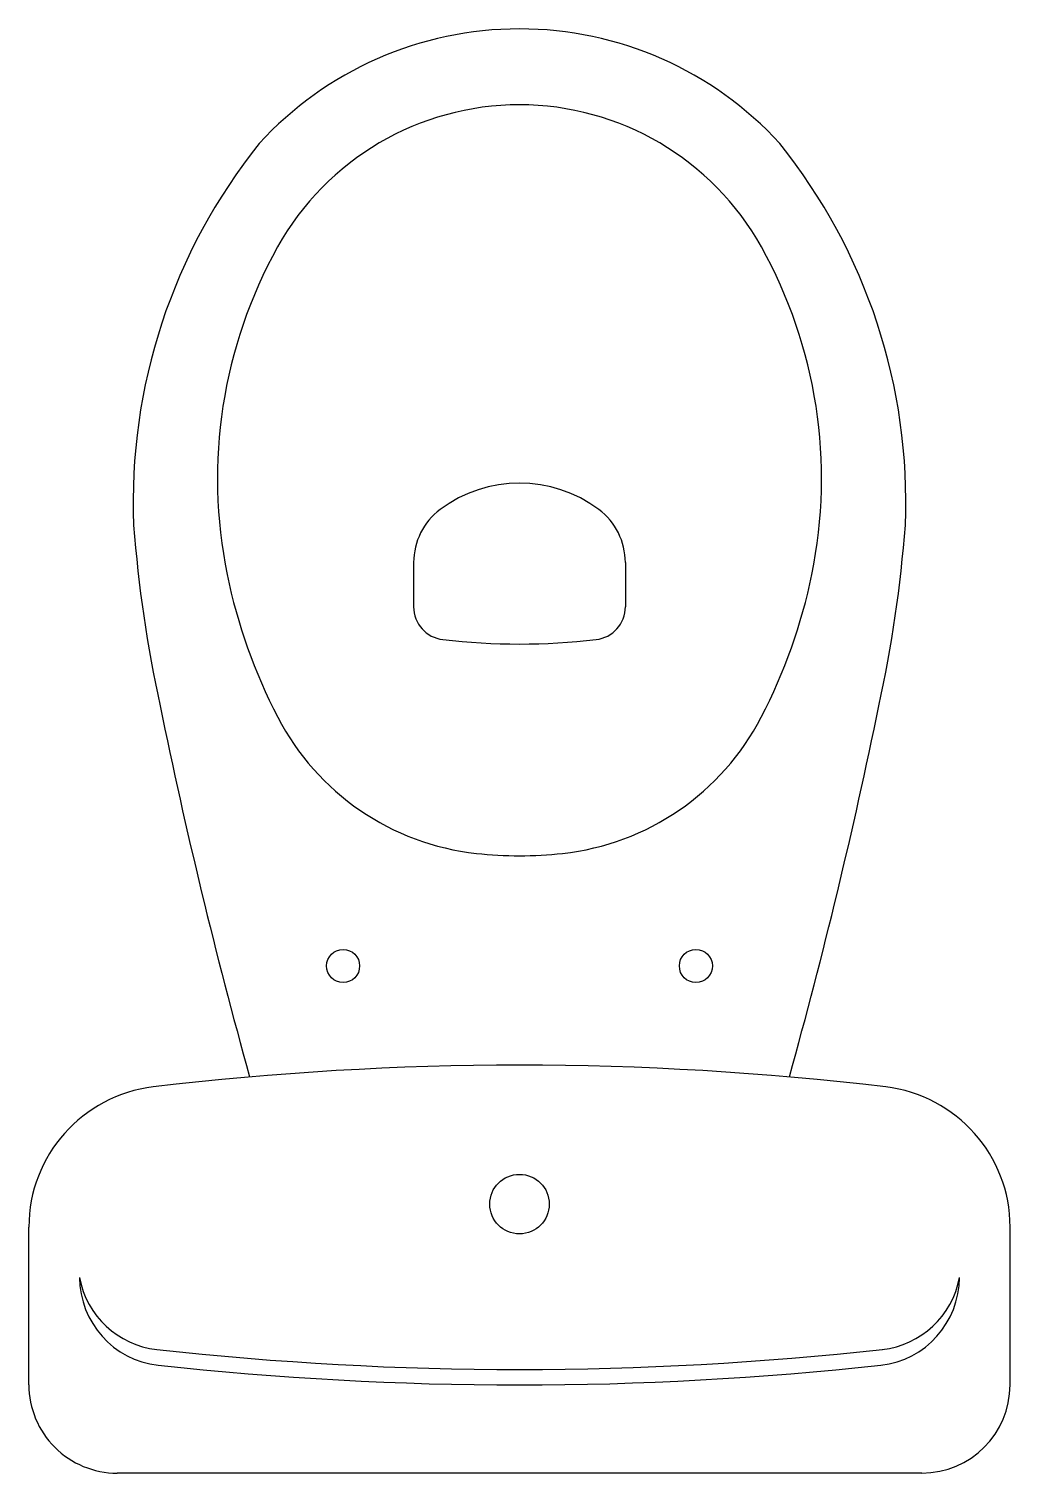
# Model space of a CAD drawing. Header units: metres. Extents: x -0.223 to 0.223, y 0 to 0.655.
import ezdxf

# ---------------------------------------------------------------- set-up
doc = ezdxf.new("R2010")
doc.units = ezdxf.units.M
doc.layers.add('Ceco.NET 32', color=7, linetype='Continuous')

# ---------------------------------------------------------------- blocks, each defined once
blk = doc.blocks.new('2SAINVI1')
at = {"color": 0, "linetype": 'ByBlock'}
for p, q in [((0.04, 0.2225), (0.11159, 0.2225)), ((0, -0.1825), (0, 0.1825)), ((0.413, 0.048), (0.39292, 0.048)), ((0.413, -0.048), (0.39292, -0.048)), ((0.04, -0.2225), (0.11159, -0.2225))]:
    blk.add_line(p, q, dxfattribs=at)
for centre, radius in [((0.23, 0.08), 0.0075), ((0.122, 0), 0.0135), ((0.122, 0), 0.0135), ((0.23, -0.08), 0.0075)]:
    blk.add_circle(centre, radius, dxfattribs=at)
for centre, radius, start, end in [((0.04, 0.1825), 0.04, 90, 180), ((0.11159, 0.1585), 0.064, 6.79305, 90), ((0.08874, 0.1595), 0.04, 90, 173.72811), ((0.09585, 0.16014), 0.04, 100.24284, 173.78586), ((0.47572, -0.42325), 0.6, 94.3794, 102.29067), ((0.44035, -0.08479), 0.26, 51.28687, 92.30283), ((1.54, 0), 1.5, 173.72811, 186.27189), ((1.54, 0), 1.493, 173.67552, 186.33055), ((-1.219, 0), 1.404, 353.20695, 6.79305), ((0.8496, -2.28616), 2.5, 101.57439, 105.54399), ((0.45785, -0.1123), 0.25, 101.61952, 117.40268), ((0.451, -0.079), 0.216, 60.88385, 101.61952), ((0.495, 0), 0.16, 312.43623, 47.56377), ((0.396, 0.007), 0.11562, 117.40268, 173.75809), ((0.495, 0), 0.12557, 299.11615, 60.88385), ((0.39292, 0.033), 0.015, 90, 173.35084), ((0.413, 0.018), 0.03, 36.8699, 90), ((0.676, 0), 0.3, 173.35084, 186.64916), ((0.389, 0), 0.06, 323.1301, 36.8699), ((0.46, 0), 0.18, 173.75809, 186.24191), ((0.396, -0.007), 0.11562, 186.24191, 242.59732), ((0.39292, -0.033), 0.015, 186.64916, 270), ((0.413, -0.018), 0.03, 270, 323.1301), ((0.45785, 0.1123), 0.25, 242.59732, 258.38048), ((0.451, 0.079), 0.216, 258.38048, 299.11615), ((0.8496, 2.28616), 2.5, 254.45601, 258.42561), ((0.44035, 0.08479), 0.26, 267.69717, 308.71313), ((0.47572, 0.42325), 0.6, 257.70933, 265.6206), ((0.08874, -0.1595), 0.04, 186.27189, 270), ((0.09585, -0.16014), 0.04, 186.21414, 259.75716), ((0.11159, -0.1585), 0.064, 270, 353.20695), ((0.04, -0.1825), 0.04, 180, 270)]:
    blk.add_arc(centre, radius, start, end, dxfattribs=at)

msp = doc.modelspace()

# ---------------------------------------------------------------- block references
at = {"layer": 'Ceco.NET 32', "rotation": 89.99999999999999}
msp.add_blockref('2SAINVI1', (0, 0), dxfattribs=at)

doc.saveas('drawing.dxf')
